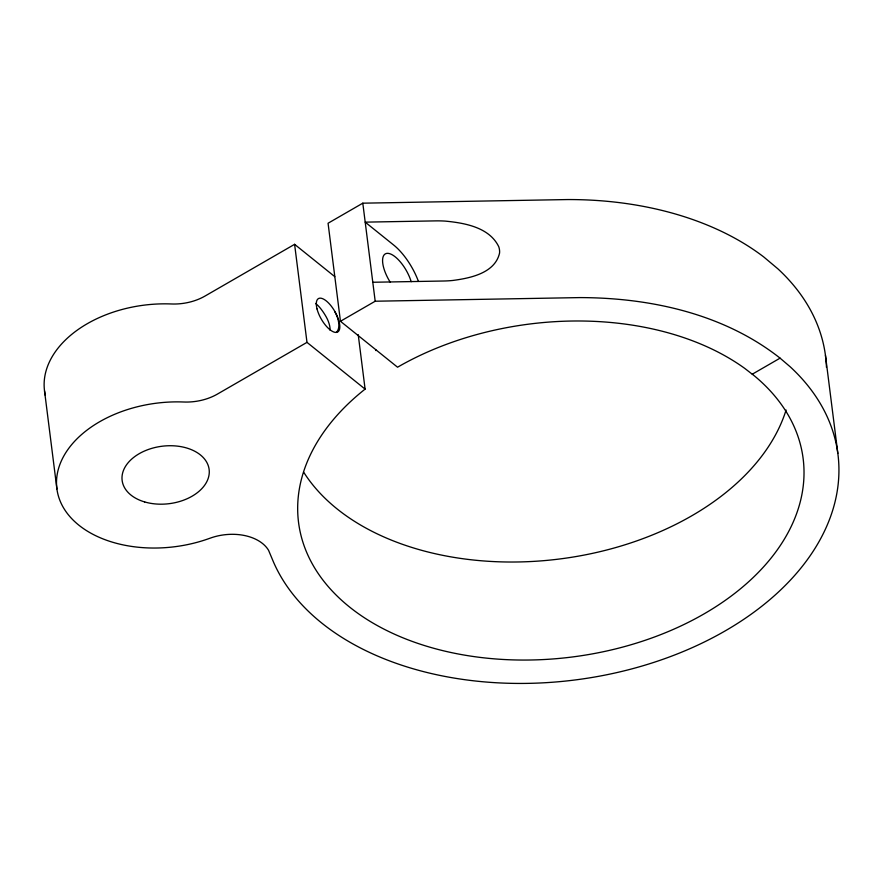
<?xml version="1.0" encoding="UTF-8"?>
<svg xmlns="http://www.w3.org/2000/svg" width="883" height="883" viewBox="0 0 883 883"><rect width="100%" height="100%" fill="white"/><g stroke="black" fill="none" stroke-linecap="round" stroke-linejoin="round"><path stroke-width="1.32" d="M826.466 367.339A289.381 190.993 -7.2 0 0 777.813 268.763L763.718 256.931A289.381 190.993 -7.2 0 0 567.482 199.558L362.803 203.178L328.068 223.244L340.452 321.28L397.549 367.207L400.628 365.452A254.304 167.836 -7.2 0 1 744.799 368.432L754.634 376.059A254.304 167.836 -7.2 0 1 713.563 608.155A254.304 167.836 -7.2 0 1 367.494 619.756A254.304 167.836 -7.2 0 1 365.098 389.116L358.222 334.646M334.756 276.622L294.602 244.326L204.955 296.092A43.83 28.929 -7.2 0 1 171.103 303.962A109.613 72.351 -7.2 0 0 45.342 395.396M340.452 321.28L375.187 301.224L579.877 297.593C650.263 297.703 723.85 313.796 780.075 358.145L790.197 366.798A289.381 190.993 -7.2 0 1 671.764 656.08A289.381 190.993 -7.2 0 1 273.664 562.438L268.587 550.352A43.907 28.973 -7.2 0 0 209.823 538.288L208.245 538.84A109.613 72.351 -7.2 0 1 57.263 491.213A109.613 72.351 -7.2 0 1 183.487 401.997A43.83 28.929 -7.2 0 0 217.339 394.127L306.986 342.361L294.602 244.326M752.25 374.215L780.075 358.145M375.794 350.551L376.412 350.209M372.803 282.262L443.266 281.015A90.154 66.832 6.8 0 0 452.615 280.485C470.153 278.189 495.021 273.2 499.568 253.035A27.02 20.022 6.8 0 0 498.774 246.754C489.392 227.251 464.568 222.946 445.109 221.092A90.154 66.832 6.8 0 0 435.672 220.882L365.198 222.141L393.752 245.099A40.342 16.28 60 0 1 418.211 280.805M306.986 342.361L365.098 389.116M825.45 355.385L837.835 453.421M362.803 203.178L375.187 301.224M44.525 390.926L56.92 488.961M390.176 282.118A24.558 9.912 60 0 1 387.416 253.333A24.558 9.912 60 0 1 411.18 281.699M786.091 410.01A254.304 167.836 -7.2 0 1 560.506 558.873A254.304 167.836 -7.2 0 1 303.719 472.239M315.562 303.476A19.073 5.121 60.2 0 1 326.169 316.82A19.073 10.121 59.8 0 1 330.165 330.374M334.845 311.809A19.073 10.121 59.8 0 1 336.313 332.361M144.646 501.93A43.841 28.94 -7.2 0 0 209.271 471.224A43.841 28.94 -7.2 0 0 142.98 451.71A43.841 28.94 -7.2 0 0 144.646 501.93M317.03 308.951A19.294 7.792 60 0 0 337.118 332.251A19.294 7.792 60 0 0 330.054 304.635A19.294 7.792 60 0 0 317.03 308.951"/></g></svg>
